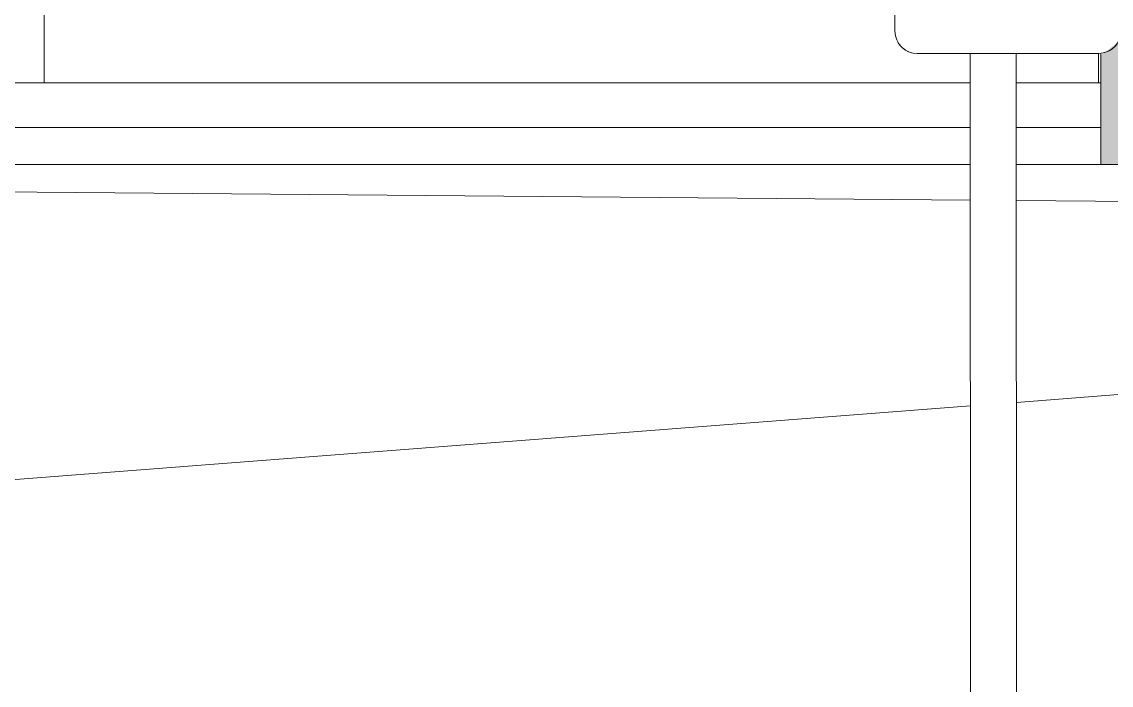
# Model space of a CAD drawing. Header units: metres. Extents: x -199 to 506, y -5 to 23.
# Drawn here: x -190.66 to -189.191, y -0.702 to 0.192 of the extents above; entities that cross this region are included whole.
import ezdxf

# ---------------------------------------------------------------- set-up
doc = ezdxf.new("R2010")
doc.units = ezdxf.units.M
for name, color, linetype, lineweight in [('06MUREXT', 92, 'Continuous', 9), ('26VENT', 144, 'Continuous', 5), ('45ESTAC', 5, 'Continuous', 5), ('46BANQ', 8, 'Continuous', 5), ('54ESTRUCTURA', 1, 'Continuous', 9), ('54ESTRUCTURA-1', 152, 'Continuous', 9)]:
    doc.layers.add(name, color=color, linetype=linetype, lineweight=lineweight)

# ---------------------------------------------------------------- blocks, each defined once
blk = doc.blocks.new('Curtain Wall Curb-Concrete-01 - Curtain Wall Curb-Concrete-01-7040853-600rNorthElevEjeA Paint')
at = {"layer": '46BANQ'}
for p, q in [((-193.7617, 0.05), (-189.3806, 0.05)), ((-189.3189, 0.05), (-189.2046, 0.05))]:
    blk.add_line(p, q, dxfattribs=at)
blk = doc.blocks.new('Rectangular Mullion - 60x167-7050110-600rNorthElevEjeA Paint')
at = {"layer": '26VENT'}
blk.add_line((-189.2079, 0.15), (-189.2079, 0.11), dxfattribs=at)
blk = doc.blocks.new('Rectangular Mullion - 60x167-V15-600rNorthElevEjeA Paint')
at = {"layer": '26VENT'}
for p, q in [((-186.2135, 0.11), (-187.6957, 0.11)), ((-187.6957, 0.05), (-186.2135, 0.05))]:
    blk.add_line(p, q, dxfattribs=at)
blk = doc.blocks.new('Rectangular Mullion - 60x167-V23-600rNorthElevEjeA Paint')
at = {"layer": '26VENT'}
for p, q in [((-189.3807, 0.11), (-190.6602, 0.11)), ((-189.2046, 0.11), (-189.3189, 0.11)), ((-190.6602, 0.05), (-189.3806, 0.05)), ((-189.3189, 0.05), (-189.2046, 0.05))]:
    blk.add_line(p, q, dxfattribs=at)
blk = doc.blocks.new('Rectangular Mullion - 60x167-V18-600rNorthElevEjeA Paint')
at = {"layer": '26VENT'}
for q in [(-187.6657, 2.1836), (-187.7257, 0.11)]:
    blk.add_line((-187.6657, 0.11), q, dxfattribs=at)
blk = doc.blocks.new('Sign - SpeedLimit_Handicap - Handicap-5468633-600rNorthElevEjeA Paint')
at = {"layer": '45ESTAC'}
for p, q in [((-189.4826, 0.5767), (-189.4823, 0.1795)), ((-189.4523, 0.1496), (-189.2075, 0.1497)), ((-189.3809, 0.1496), (-189.3796, -1.8268)), ((-189.3177, -1.8268), (-189.319, 0.1496))]:
    blk.add_line(p, q, dxfattribs=at)
for centre, start_param, end_param in [((-189.4523, 0.1796), 3.141593, 4.712389), ((-189.2075, 0.1797), 4.712389, 6.283185), ((-189.4523, 0.1796), 3.665191, 4.45059), ((-189.2075, 0.1797), 4.974188, 5.759587)]:
    blk.add_ellipse(centre, major_axis=(0.03, 0), ratio=0.99984, start_param=start_param, end_param=end_param, dxfattribs=at)

msp = doc.modelspace()

# ---------------------------------------------------------------- hatches: boundary and pattern name
at = {"layer": '54ESTRUCTURA-1'}
h = msp.add_hatch(color=256, dxfattribs=at)
h.paths.add_polyline_path([(-189.1341, 0), (-188.976, 0), (-188.976, 2.3695), (-189.2046, 2.3695), (-189.2043, 0.6064), (-189.1928, 0.6028), (-189.1818, 0.5919), (-189.1778, 0.5742), (-189.1786, 0.172), (-189.1822, 0.1642), (-189.2046, 0.147), (-189.2046, 0), (-189.1547, 0)])
h.paths.add_polyline_path([(-189.2046, 0.3155), (-189.1962, 0.3205), (-189.2003, 0.3201), (-189.2046, 0.3159)])
h.paths.add_polyline_path([(-189.1912, 0.5793), (-189.1989, 0.5902), (-189.196, 0.5842), (-189.1932, 0.5813)])
h.paths.add_polyline_path([(-189.1652, 2.4121), (-188.976, 2.4121), (-188.976, 2.6121), (-189.1652, 2.6121), (-189.1652, 2.4747)])
h.paths.add_polyline_path([(-189.1906, 2.4121), (-189.1906, 2.6121), (-189.2046, 2.6121), (-189.2034, 2.4121), (-189.1989, 2.4121)])
h.paths.add_polyline_path([(-189.1272, 2.6547), (-188.976, 2.6547), (-188.976, 2.8547), (-189.1652, 2.8547), (-189.1652, 2.6547), (-189.1341, 2.6547)])
h.paths.add_polyline_path([(-189.2032, 2.6547), (-189.1906, 2.6547), (-189.1906, 2.8547), (-189.2046, 2.8547), (-189.2046, 2.6547)])
h.paths.add_polyline_path([(-189.128, 2.8974), (-188.976, 2.8974), (-188.976, 3.0974), (-189.1652, 3.0974), (-189.1619, 2.8974), (-189.1341, 2.8974)])
h.paths.add_polyline_path([(-189.1906, 2.8974), (-189.1906, 3.0974), (-189.2046, 3.0974), (-189.2031, 2.8974), (-189.1989, 2.8974)])
h.paths.add_polyline_path([(-189.1288, 3.14), (-188.976, 3.14), (-188.976, 3.34), (-189.151, 3.34), (-189.151, 3.332), (-189.1652, 3.332), (-189.1625, 3.14), (-189.1341, 3.14)])
h.paths.add_polyline_path([(-189.1906, 3.14), (-189.1906, 3.332), (-189.2046, 3.332), (-189.203, 3.14), (-189.1989, 3.14)])

# ---------------------------------------------------------------- linework, layer by layer
at = {"layer": '06MUREXT'}
for p, q in [((-184.8758, 0.021), (-189.3186, -0.3209)), ((-189.3803, -0.3256), (-193.8182, -0.6671))]:
    msp.add_line(p, q, dxfattribs=at)
at = {"layer": '46BANQ'}
for p, q in [((-193.8171, 0), (-189.3806, 0)), ((-193.8171, -0.0106), (-189.3805, -0.048)), ((-189.3189, 0), (-185.1488, 0)), ((-189.3188, -0.0485), (-186.1293, -0.0754))]:
    msp.add_line(p, q, dxfattribs=at)
at = {"layer": '54ESTRUCTURA'}
msp.add_line((-189.2046, 0.1501), (-189.2046, 0), dxfattribs=at)

# ---------------------------------------------------------------- block references
at = {"layer": '26VENT'}
for name, p in [('Rectangular Mullion - 60x167-V18-600rNorthElevEjeA Paint', (-2.9645, 0)), ('Rectangular Mullion - 60x167-7050110-600rNorthElevEjeA Paint', (0, 0)), ('Rectangular Mullion - 60x167-V15-600rNorthElevEjeA Paint', (-4.4467, 0)), ('Rectangular Mullion - 60x167-V23-600rNorthElevEjeA Paint', (0, 0))]:
    msp.add_blockref(name, p, dxfattribs=at)
at = {"layer": '45ESTAC'}
msp.add_blockref('Sign - SpeedLimit_Handicap - Handicap-5468633-600rNorthElevEjeA Paint', (0, 0), dxfattribs=at)
at = {"layer": '46BANQ'}
msp.add_blockref('Curtain Wall Curb-Concrete-01 - Curtain Wall Curb-Concrete-01-7040853-600rNorthElevEjeA Paint', (0, 0), dxfattribs=at)

doc.saveas('drawing.dxf')
